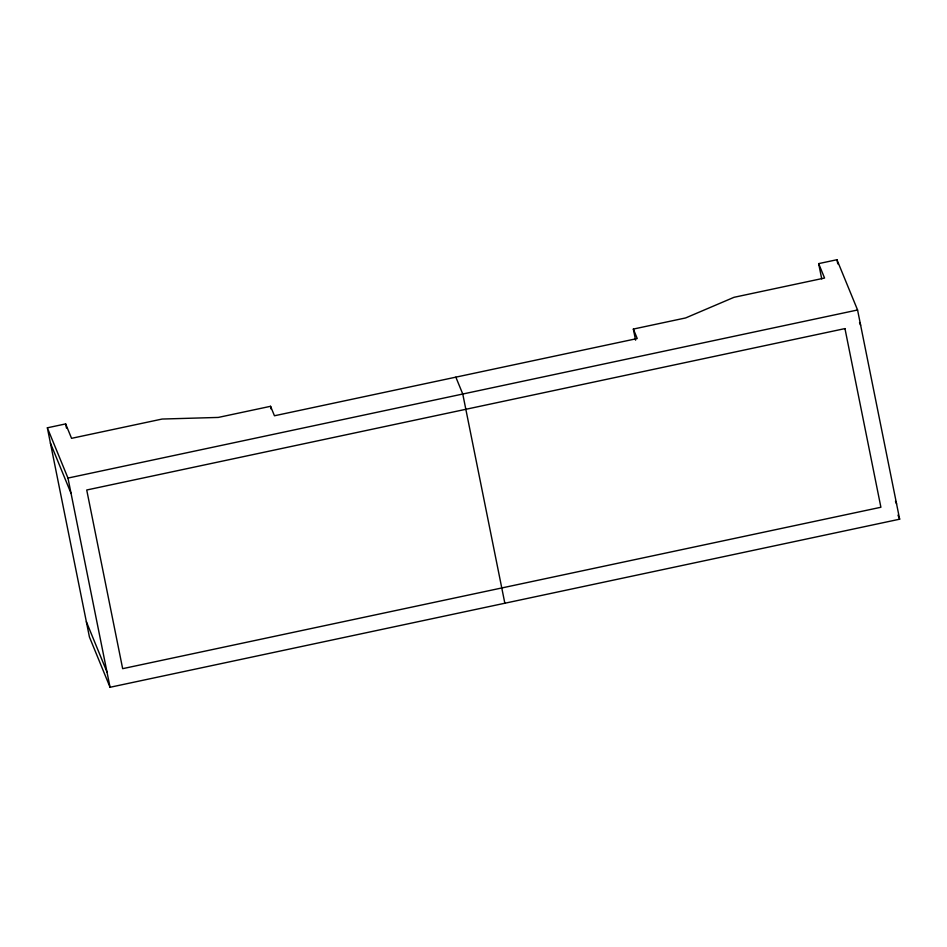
<?xml version="1.0" encoding="UTF-8"?>
<svg xmlns="http://www.w3.org/2000/svg" width="947" height="947" viewBox="0 0 947 947"><rect width="100%" height="100%" fill="white"/><g stroke="black" fill="none" stroke-linecap="round" stroke-linejoin="round"><path stroke-width="1.42" d="M47.35 427.807L65.651 423.913L71.558 438.331L162.126 419.048L218.295 417.426L270.57 406.299L274.452 415.769L637.236 338.541L633.354 329.071L685.628 317.943L734.008 297.311L824.565 278.039L818.658 263.621L836.947 259.727L857.568 309.989L899.65 519.193L110.053 687.273L89.432 637.011L47.35 427.807L67.971 478.069L110.053 687.273M67.971 478.069L857.568 309.989M859.521 322.548L860.634 325.259M895.46 501.212L896.584 503.922M897.981 515.121L899.65 519.193M455.85 377.155L462.763 394.035L504.846 603.239M50.416 443.078L71.037 493.34M86.366 621.741L106.975 672.003M836.947 259.727L837.787 263.893M818.658 263.621L821.724 278.892M633.354 329.071L635.591 340.174M270.57 406.299L271.126 409.068M65.651 423.913L66.479 428.068M844.961 328.597L86.722 490.001L122.66 668.665L880.899 507.261L844.961 328.597"/></g></svg>
